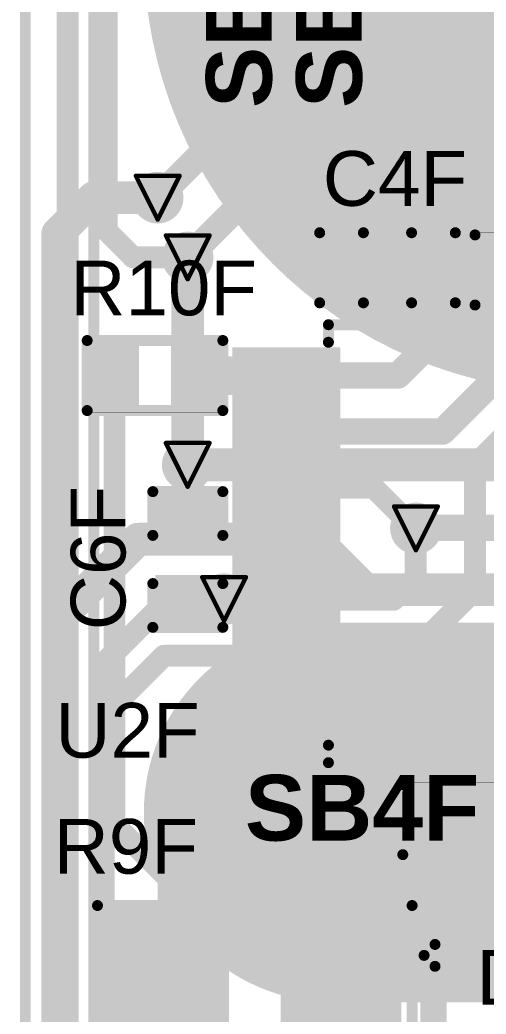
# Model space of a CAD drawing. Header units: inches. Extents: x -4.2 to 12.6, y -6.1 to 3.
# Drawn here: x 2.6662 to 2.8793, y -4.9446 to -4.4906 of the extents above; entities that cross this region are included whole.
import ezdxf

# ---------------------------------------------------------------- set-up
doc = ezdxf.new("R2010")
doc.units = ezdxf.units.IN
doc.header["$MEASUREMENT"] = 0
for name, color, linetype in [('Board Outline', 216, 'Continuous'), ('Bottom Layer', 5, 'Continuous'), ('Bottom Overlay', 54, 'Continuous'), ('Bottom Paste', 16, 'Continuous'), ('Drill Drawing', 1, 'Continuous'), ('Flex_Ribbon Bottom Coverlay', 6, 'Continuous'), ('Flex_Ribbon Top Overlay', 2, 'Continuous'), ('Top Layer', 1, 'Continuous'), ('Top Paste', 8, 'Continuous'), ('Top Solder', 216, 'Continuous'), ('Via Holes', 16, 'Continuous')]:
    doc.layers.add(name, color=color, linetype=linetype)
doc.styles.add('Arial', font='', dxfattribs={"height": 0.2})
doc.styles.add('Arial_Bold', font='', dxfattribs={"height": 0.2})
doc.styles.get('Arial').set_extended_font_data('Arial')
doc.styles.get('Arial_Bold').set_extended_font_data('Arial', bold=True)

# ---------------------------------------------------------------- blocks, each defined once
blk = doc.blocks.new('14_TSSOP_37')
at = {"layer": 'Top Layer'}
for points in [[(0.08858, 0.08563), (0.12992, 0.08563), (0.12992, 0.06791), (0.08858, 0.06791)], [(0.08858, 0.06004), (0.12992, 0.06004), (0.12992, 0.04232), (0.08858, 0.04232)], [(0.08858, 0.03445), (0.12992, 0.03445), (0.12992, 0.01673), (0.08858, 0.01673)], [(0.08858, 0.00886), (0.12992, 0.00886), (0.12992, -0.00886), (0.08858, -0.00886)], [(0.08858, -0.01673), (0.12992, -0.01673), (0.12992, -0.03445), (0.08858, -0.03445)], [(0.08858, -0.04232), (0.12992, -0.04232), (0.12992, -0.06004), (0.08858, -0.06004)], [(0.08858, -0.06791), (0.12992, -0.06791), (0.12992, -0.08563), (0.08858, -0.08563)]]:
    blk.add_hatch(color=1, dxfattribs=at).paths.add_polyline_path(points)
at = {"layer": 'Top Paste'}
for points in [[(0.08858, 0.08563), (0.12992, 0.08563), (0.12992, 0.06791), (0.08858, 0.06791)], [(0.08858, 0.06004), (0.12992, 0.06004), (0.12992, 0.04232), (0.08858, 0.04232)], [(0.08858, 0.03445), (0.12992, 0.03445), (0.12992, 0.01673), (0.08858, 0.01673)], [(0.08858, 0.00886), (0.12992, 0.00886), (0.12992, -0.00886), (0.08858, -0.00886)], [(0.08858, -0.01673), (0.12992, -0.01673), (0.12992, -0.03445), (0.08858, -0.03445)], [(0.08858, -0.04232), (0.12992, -0.04232), (0.12992, -0.06004), (0.08858, -0.06004)], [(0.08858, -0.06791), (0.12992, -0.06791), (0.12992, -0.08563), (0.08858, -0.08563)]]:
    blk.add_hatch(color=8, dxfattribs=at).paths.add_polyline_path(points)
at = {"layer": 'Top Solder'}
for points in [[(0.08458, 0.08963), (0.13392, 0.08963), (0.13392, 0.06391), (0.08458, 0.06391)], [(0.08458, 0.08963), (0.13392, 0.08963), (0.13392, 0.06391), (0.08458, 0.06391)], [(0.08458, 0.06404), (0.13392, 0.06404), (0.13392, 0.03832), (0.08458, 0.03832)], [(0.08458, 0.06404), (0.13392, 0.06404), (0.13392, 0.03832), (0.08458, 0.03832)], [(0.08458, 0.03845), (0.13392, 0.03845), (0.13392, 0.01273), (0.08458, 0.01273)], [(0.08458, 0.03845), (0.13392, 0.03845), (0.13392, 0.01273), (0.08458, 0.01273)], [(0.08458, 0.01286), (0.13392, 0.01286), (0.13392, -0.01286), (0.08458, -0.01286)], [(0.08458, 0.01286), (0.13392, 0.01286), (0.13392, -0.01286), (0.08458, -0.01286)], [(0.08458, -0.01273), (0.13392, -0.01273), (0.13392, -0.03845), (0.08458, -0.03845)], [(0.08458, -0.01273), (0.13392, -0.01273), (0.13392, -0.03845), (0.08458, -0.03845)], [(0.08458, -0.03832), (0.13392, -0.03832), (0.13392, -0.06404), (0.08458, -0.06404)], [(0.08458, -0.03832), (0.13392, -0.03832), (0.13392, -0.06404), (0.08458, -0.06404)], [(0.08458, -0.06391), (0.13392, -0.06391), (0.13392, -0.08963), (0.08458, -0.08963)], [(0.08458, -0.06391), (0.13392, -0.06391), (0.13392, -0.08963), (0.08458, -0.08963)]]:
    blk.add_hatch(color=216, dxfattribs=at).paths.add_polyline_path(points)
at = {"layer": 'Flex_Ribbon Top Overlay'}
for points in [[(0.09, 0.1, 0.005, 0.005, 0), (-0.09, 0.1, 0.005, 0.005, 0)], [(0.09, 0.1, 0.005, 0.005, 0), (0.09, 0.092, 0.005, 0.005, 0)], [(0.09, -0.092, 0.005, 0.005, 0), (0.09, -0.1, 0.005, 0.005, 0)], [(0.09, -0.1, 0.005, 0.005, 0), (-0.09, -0.1, 0.005, 0.005, 0)]]:
    blk.add_lwpolyline(points, format="xyseb", dxfattribs=at)
for points in [[(0.08875, 0.1, 0.0025, 0.0025, 1), (0.09125, 0.1, 0.0025, 0.0025, 1)], [(0.08875, 0.1, 0.0025, 0.0025, 1), (0.09125, 0.1, 0.0025, 0.0025, 1)], [(0.08875, 0.092, 0.0025, 0.0025, 1), (0.09125, 0.092, 0.0025, 0.0025, 1)], [(0.08875, -0.092, 0.0025, 0.0025, 1), (0.09125, -0.092, 0.0025, 0.0025, 1)], [(0.08875, -0.1, 0.0025, 0.0025, 1), (0.09125, -0.1, 0.0025, 0.0025, 1)], [(0.08875, -0.1, 0.0025, 0.0025, 1), (0.09125, -0.1, 0.0025, 0.0025, 1)]]:
    blk.add_lwpolyline(points, format="xyseb", close=True, dxfattribs=at)
blk = doc.blocks.new('S______B______0402_79')
at = {"layer": 'Top Layer'}
for points in [[(-0.0275, -0.0125), (-0.0275, 0.0125), (-0.0095, 0.0125), (-0.0095, -0.0125)], [(0.0095, -0.0125), (0.0095, 0.0125), (0.0275, 0.0125), (0.0275, -0.0125)]]:
    blk.add_hatch(color=1, dxfattribs=at).paths.add_polyline_path(points)
at = {"layer": 'Top Paste'}
for points in [[(-0.0275, -0.0125), (-0.0275, 0.0125), (-0.0095, 0.0125), (-0.0095, -0.0125)], [(0.0095, -0.0125), (0.0095, 0.0125), (0.0275, 0.0125), (0.0275, -0.0125)]]:
    blk.add_hatch(color=8, dxfattribs=at).paths.add_polyline_path(points)
at = {"layer": 'Top Solder'}
for points in [[(-0.02967, -0.01467), (-0.02967, 0.01467), (-0.00733, 0.01467), (-0.00733, -0.01467)], [(-0.02967, -0.01467), (-0.02967, 0.01467), (-0.00733, 0.01467), (-0.00733, -0.01467)], [(0.00733, -0.01467), (0.00733, 0.01467), (0.02967, 0.01467), (0.02967, -0.01467)], [(0.00733, -0.01467), (0.00733, 0.01467), (0.02967, 0.01467), (0.02967, -0.01467)]]:
    blk.add_hatch(color=216, dxfattribs=at).paths.add_polyline_path(points)
at = {"layer": 'Flex_Ribbon Top Overlay'}
for points in [[(-0.031, 0.016, 0.005, 0.005, 0), (-0.031, -0.016, 0.005, 0.005, 0)], [(0.031, 0.016, 0.005, 0.005, 0), (-0.031, 0.016, 0.005, 0.005, 0)], [(0.031, 0.016, 0.005, 0.005, 0), (0.031, -0.016, 0.005, 0.005, 0)], [(0.031, -0.016, 0.005, 0.005, 0), (-0.031, -0.016, 0.005, 0.005, 0)], [(0.032, -0.017, 0.000127, 0.000127, 0), (-0.032, -0.017, 0.000127, 0.000127, 0)]]:
    blk.add_lwpolyline(points, format="xyseb", dxfattribs=at)
for points in [[(-0.03225, 0.016, 0.0025, 0.0025, 1), (-0.02975, 0.016, 0.0025, 0.0025, 1)], [(-0.03225, 0.016, 0.0025, 0.0025, 1), (-0.02975, 0.016, 0.0025, 0.0025, 1)], [(0.02975, 0.016, 0.0025, 0.0025, 1), (0.03225, 0.016, 0.0025, 0.0025, 1)], [(0.02975, 0.016, 0.0025, 0.0025, 1), (0.03225, 0.016, 0.0025, 0.0025, 1)], [(-0.03225, -0.016, 0.0025, 0.0025, 1), (-0.02975, -0.016, 0.0025, 0.0025, 1)], [(-0.03225, -0.016, 0.0025, 0.0025, 1), (-0.02975, -0.016, 0.0025, 0.0025, 1)], [(0.02975, -0.016, 0.0025, 0.0025, 1), (0.03225, -0.016, 0.0025, 0.0025, 1)], [(0.02975, -0.016, 0.0025, 0.0025, 1), (0.03225, -0.016, 0.0025, 0.0025, 1)], [(-0.03203, -0.017, 0.0000635, 0.0000635, 1), (-0.03197, -0.017, 0.0000635, 0.0000635, 1)], [(0.03197, -0.017, 0.0000635, 0.0000635, 1), (0.03203, -0.017, 0.0000635, 0.0000635, 1)]]:
    blk.add_lwpolyline(points, format="xyseb", close=True, dxfattribs=at)
blk = doc.blocks.new('R___0402_114')
at = {"layer": 'Top Layer'}
for points in [[(-0.0275, -0.0125), (-0.0275, 0.0125), (-0.0095, 0.0125), (-0.0095, -0.0125)], [(0.0095, -0.0125), (0.0095, 0.0125), (0.0275, 0.0125), (0.0275, -0.0125)]]:
    blk.add_hatch(color=1, dxfattribs=at).paths.add_polyline_path(points)
at = {"layer": 'Top Paste'}
for points in [[(-0.0275, -0.0125), (-0.0275, 0.0125), (-0.0095, 0.0125), (-0.0095, -0.0125)], [(0.0095, -0.0125), (0.0095, 0.0125), (0.0275, 0.0125), (0.0275, -0.0125)]]:
    blk.add_hatch(color=8, dxfattribs=at).paths.add_polyline_path(points)
at = {"layer": 'Top Solder'}
for points in [[(-0.02967, -0.01467), (-0.02967, 0.01467), (-0.00733, 0.01467), (-0.00733, -0.01467)], [(-0.02967, -0.01467), (-0.02967, 0.01467), (-0.00733, 0.01467), (-0.00733, -0.01467)], [(0.00733, -0.01467), (0.00733, 0.01467), (0.02967, 0.01467), (0.02967, -0.01467)], [(0.00733, -0.01467), (0.00733, 0.01467), (0.02967, 0.01467), (0.02967, -0.01467)]]:
    blk.add_hatch(color=216, dxfattribs=at).paths.add_polyline_path(points)
at = {"layer": 'Flex_Ribbon Top Overlay'}
for points in [[(-0.031, -0.016, 0.005, 0.005, 0), (-0.031, 0.016, 0.005, 0.005, 0)], [(-0.031, 0.016, 0.005, 0.005, 0), (0.031, 0.016, 0.005, 0.005, 0)], [(0.031, -0.016, 0.005, 0.005, 0), (0.031, 0.016, 0.005, 0.005, 0)], [(-0.031, -0.016, 0.005, 0.005, 0), (0.031, -0.016, 0.005, 0.005, 0)], [(-0.032, -0.017, 0.000127, 0.000127, 0), (0.032, -0.017, 0.000127, 0.000127, 0)]]:
    blk.add_lwpolyline(points, format="xyseb", dxfattribs=at)
for points in [[(-0.03225, 0.016, 0.0025, 0.0025, 1), (-0.02975, 0.016, 0.0025, 0.0025, 1)], [(-0.03225, 0.016, 0.0025, 0.0025, 1), (-0.02975, 0.016, 0.0025, 0.0025, 1)], [(0.02975, 0.016, 0.0025, 0.0025, 1), (0.03225, 0.016, 0.0025, 0.0025, 1)], [(0.02975, 0.016, 0.0025, 0.0025, 1), (0.03225, 0.016, 0.0025, 0.0025, 1)], [(-0.03225, -0.016, 0.0025, 0.0025, 1), (-0.02975, -0.016, 0.0025, 0.0025, 1)], [(-0.03225, -0.016, 0.0025, 0.0025, 1), (-0.02975, -0.016, 0.0025, 0.0025, 1)], [(0.02975, -0.016, 0.0025, 0.0025, 1), (0.03225, -0.016, 0.0025, 0.0025, 1)], [(0.02975, -0.016, 0.0025, 0.0025, 1), (0.03225, -0.016, 0.0025, 0.0025, 1)], [(-0.03203, -0.017, 0.0000635, 0.0000635, 1), (-0.03197, -0.017, 0.0000635, 0.0000635, 1)], [(0.03197, -0.017, 0.0000635, 0.0000635, 1), (0.03203, -0.017, 0.0000635, 0.0000635, 1)]]:
    blk.add_lwpolyline(points, format="xyseb", close=True, dxfattribs=at)
blk = doc.blocks.new('TC33X_2_104E__121')
at = {"layer": 'Top Layer'}
for points in [[(0.00787, 0.12992), (0.07087, 0.12992), (0.07087, 0.07087), (0.00787, 0.07087)], [(-0.02362, 0.02362), (0.02362, 0.02362), (0.02362, -0.02362), (-0.02362, -0.02362)], [(0.05512, 0.02362), (0.10236, 0.02362), (0.10236, -0.02362), (0.05512, -0.02362)]]:
    blk.add_hatch(color=1, dxfattribs=at).paths.add_polyline_path(points)
at = {"layer": 'Top Paste'}
for points in [[(0.00787, 0.12992), (0.07087, 0.12992), (0.07087, 0.07087), (0.00787, 0.07087)], [(-0.02362, 0.02362), (0.02362, 0.02362), (0.02362, -0.02362), (-0.02362, -0.02362)], [(0.05512, 0.02362), (0.10236, 0.02362), (0.10236, -0.02362), (0.05512, -0.02362)]]:
    blk.add_hatch(color=8, dxfattribs=at).paths.add_polyline_path(points)
at = {"layer": 'Top Solder'}
for points in [[(0.00387, 0.13392), (0.07487, 0.13392), (0.07487, 0.06687), (0.00387, 0.06687)], [(0.00387, 0.13392), (0.07487, 0.13392), (0.07487, 0.06687), (0.00387, 0.06687)], [(-0.02762, 0.02762), (0.02762, 0.02762), (0.02762, -0.02762), (-0.02762, -0.02762)], [(-0.02762, 0.02762), (0.02762, 0.02762), (0.02762, -0.02762), (-0.02762, -0.02762)], [(0.05112, 0.02762), (0.10636, 0.02762), (0.10636, -0.02762), (0.05112, -0.02762)], [(0.05112, 0.02762), (0.10636, 0.02762), (0.10636, -0.02762), (0.05112, -0.02762)]]:
    blk.add_hatch(color=216, dxfattribs=at).paths.add_polyline_path(points)
at = {"layer": 'Flex_Ribbon Top Overlay'}
for points in [[(-0.02063, 0.1242, 0.005, 0.005, 0), (-0.03252, 0.11231, 0.005, 0.005, 0)], [(-0.00063, 0.1242, 0.005, 0.005, 0), (-0.02063, 0.1242, 0.005, 0.005, 0)], [(0.09937, 0.1242, 0.005, 0.005, 0), (0.07937, 0.1242, 0.005, 0.005, 0)], [(0.11126, 0.11231, 0.005, 0.005, 0), (0.09937, 0.1242, 0.005, 0.005, 0)], [(-0.03252, 0.11231, 0.005, 0.005, 0), (-0.03252, -0.02776, 0.005, 0.005, 0)], [(0.11126, 0.11231, 0.005, 0.005, 0), (0.11126, -0.02776, 0.005, 0.005, 0)], [(-0.038, -0.005, 0.005, 0.005, 0), (-0.043, 0, 0.005, 0.005, 0)], [(-0.043, 0, 0.005, 0.005, 0), (-0.043, -0.01, 0.005, 0.005, 0)], [(-0.038, -0.005, 0.005, 0.005, 0), (-0.043, -0.01, 0.005, 0.005, 0)], [(0.11126, -0.02776, 0.005, 0.005, 0), (-0.03252, -0.02776, 0.005, 0.005, 0)]]:
    blk.add_lwpolyline(points, format="xyseb", dxfattribs=at)
for points in [[(-0.02188, 0.1242, 0.0025, 0.0025, 1), (-0.01938, 0.1242, 0.0025, 0.0025, 1)], [(-0.02188, 0.1242, 0.0025, 0.0025, 1), (-0.01938, 0.1242, 0.0025, 0.0025, 1)], [(-0.00188, 0.1242, 0.0025, 0.0025, 1), (0.00062, 0.1242, 0.0025, 0.0025, 1)], [(0.07812, 0.1242, 0.0025, 0.0025, 1), (0.08062, 0.1242, 0.0025, 0.0025, 1)], [(0.09812, 0.1242, 0.0025, 0.0025, 1), (0.10062, 0.1242, 0.0025, 0.0025, 1)], [(0.09812, 0.1242, 0.0025, 0.0025, 1), (0.10062, 0.1242, 0.0025, 0.0025, 1)], [(-0.03377, 0.11231, 0.0025, 0.0025, 1), (-0.03127, 0.11231, 0.0025, 0.0025, 1)], [(-0.03377, 0.11231, 0.0025, 0.0025, 1), (-0.03127, 0.11231, 0.0025, 0.0025, 1)], [(0.11001, 0.11231, 0.0025, 0.0025, 1), (0.11251, 0.11231, 0.0025, 0.0025, 1)], [(0.11001, 0.11231, 0.0025, 0.0025, 1), (0.11251, 0.11231, 0.0025, 0.0025, 1)], [(-0.04425, 0, 0.0025, 0.0025, 1), (-0.04175, 0, 0.0025, 0.0025, 1)], [(-0.04425, 0, 0.0025, 0.0025, 1), (-0.04175, 0, 0.0025, 0.0025, 1)], [(-0.03925, -0.005, 0.0025, 0.0025, 1), (-0.03675, -0.005, 0.0025, 0.0025, 1)], [(-0.03925, -0.005, 0.0025, 0.0025, 1), (-0.03675, -0.005, 0.0025, 0.0025, 1)], [(-0.04425, -0.01, 0.0025, 0.0025, 1), (-0.04175, -0.01, 0.0025, 0.0025, 1)], [(-0.04425, -0.01, 0.0025, 0.0025, 1), (-0.04175, -0.01, 0.0025, 0.0025, 1)], [(-0.03377, -0.02776, 0.0025, 0.0025, 1), (-0.03127, -0.02776, 0.0025, 0.0025, 1)], [(-0.03377, -0.02776, 0.0025, 0.0025, 1), (-0.03127, -0.02776, 0.0025, 0.0025, 1)], [(0.11001, -0.02776, 0.0025, 0.0025, 1), (0.11251, -0.02776, 0.0025, 0.0025, 1)], [(0.11001, -0.02776, 0.0025, 0.0025, 1), (0.11251, -0.02776, 0.0025, 0.0025, 1)]]:
    blk.add_lwpolyline(points, format="xyseb", close=True, dxfattribs=at)
blk = doc.blocks.new('R__0402_135')
at = {"layer": 'Top Layer'}
for points in [[(-0.0275, -0.0125), (-0.0275, 0.0125), (-0.0095, 0.0125), (-0.0095, -0.0125)], [(0.0095, -0.0125), (0.0095, 0.0125), (0.0275, 0.0125), (0.0275, -0.0125)]]:
    blk.add_hatch(color=1, dxfattribs=at).paths.add_polyline_path(points)
at = {"layer": 'Top Paste'}
for points in [[(-0.0275, -0.0125), (-0.0275, 0.0125), (-0.0095, 0.0125), (-0.0095, -0.0125)], [(0.0095, -0.0125), (0.0095, 0.0125), (0.0275, 0.0125), (0.0275, -0.0125)]]:
    blk.add_hatch(color=8, dxfattribs=at).paths.add_polyline_path(points)
at = {"layer": 'Top Solder'}
for points in [[(-0.0315, -0.0165), (-0.0315, 0.0165), (-0.0055, 0.0165), (-0.0055, -0.0165)], [(-0.0315, -0.0165), (-0.0315, 0.0165), (-0.0055, 0.0165), (-0.0055, -0.0165)], [(0.0055, -0.0165), (0.0055, 0.0165), (0.0315, 0.0165), (0.0315, -0.0165)], [(0.0055, -0.0165), (0.0055, 0.0165), (0.0315, 0.0165), (0.0315, -0.0165)]]:
    blk.add_hatch(color=216, dxfattribs=at).paths.add_polyline_path(points)
at = {"layer": 'Flex_Ribbon Top Overlay'}
for points in [[(-0.031, 0.016, 0.005, 0.005, 0), (-0.031, -0.016, 0.005, 0.005, 0)], [(0.031, 0.016, 0.005, 0.005, 0), (-0.031, 0.016, 0.005, 0.005, 0)], [(0.031, 0.016, 0.005, 0.005, 0), (0.031, -0.016, 0.005, 0.005, 0)], [(0.031, -0.016, 0.005, 0.005, 0), (-0.031, -0.016, 0.005, 0.005, 0)], [(0.032, -0.017, 0.000127, 0.000127, 0), (-0.032, -0.017, 0.000127, 0.000127, 0)]]:
    blk.add_lwpolyline(points, format="xyseb", dxfattribs=at)
for points in [[(-0.03225, 0.016, 0.0025, 0.0025, 1), (-0.02975, 0.016, 0.0025, 0.0025, 1)], [(-0.03225, 0.016, 0.0025, 0.0025, 1), (-0.02975, 0.016, 0.0025, 0.0025, 1)], [(0.02975, 0.016, 0.0025, 0.0025, 1), (0.03225, 0.016, 0.0025, 0.0025, 1)], [(0.02975, 0.016, 0.0025, 0.0025, 1), (0.03225, 0.016, 0.0025, 0.0025, 1)], [(-0.03225, -0.016, 0.0025, 0.0025, 1), (-0.02975, -0.016, 0.0025, 0.0025, 1)], [(-0.03225, -0.016, 0.0025, 0.0025, 1), (-0.02975, -0.016, 0.0025, 0.0025, 1)], [(0.02975, -0.016, 0.0025, 0.0025, 1), (0.03225, -0.016, 0.0025, 0.0025, 1)], [(0.02975, -0.016, 0.0025, 0.0025, 1), (0.03225, -0.016, 0.0025, 0.0025, 1)], [(-0.03203, -0.017, 0.0000635, 0.0000635, 1), (-0.03197, -0.017, 0.0000635, 0.0000635, 1)], [(0.03197, -0.017, 0.0000635, 0.0000635, 1), (0.03203, -0.017, 0.0000635, 0.0000635, 1)]]:
    blk.add_lwpolyline(points, format="xyseb", close=True, dxfattribs=at)
blk = doc.blocks.new('_EMG________B_198')
at = {"layer": 'Bottom Layer'}
h = blk.add_hatch(color=5, dxfattribs=at)
edge = h.paths.add_edge_path()
edge.add_arc((0, 0.3932), 0.19685, 0, 360)
h = blk.add_hatch(color=5, dxfattribs=at)
edge = h.paths.add_edge_path()
edge.add_arc((-0.11417, 0.0005), 0.08268, 90, 270)
edge.add_line((-0.11417, -0.08217), (0.11417, -0.08217))
edge.add_arc((0.11417, 0.0005), 0.08268, 270, 450)
edge.add_line((0.11417, 0.08318), (-0.11417, 0.08318))
at = {"layer": 'Bottom Paste'}
h = blk.add_hatch(color=16, dxfattribs=at)
edge = h.paths.add_edge_path()
edge.add_arc((0, 0.3932), 0.19685, 0, 360)
h = blk.add_hatch(color=16, dxfattribs=at)
edge = h.paths.add_edge_path()
edge.add_arc((-0.11417, 0.0005), 0.08268, 90, 270)
edge.add_line((-0.11417, -0.08217), (0.11417, -0.08217))
edge.add_arc((0.11417, 0.0005), 0.08268, 270, 450)
edge.add_line((0.11417, 0.08318), (-0.11417, 0.08318))
at = {"layer": 'Flex_Ribbon Bottom Coverlay'}
h = blk.add_hatch(color=6, dxfattribs=at)
edge = h.paths.add_edge_path()
edge.add_arc((0, 0.3932), 0.20085, 0, 360)
h = blk.add_hatch(color=6, dxfattribs=at)
edge = h.paths.add_edge_path()
edge.add_arc((0, 0.3932), 0.20085, 0, 360)
h = blk.add_hatch(color=6, dxfattribs=at)
edge = h.paths.add_edge_path()
edge.add_arc((-0.11417, 0.0005), 0.08668, 90, 270)
edge.add_line((-0.11417, -0.08617), (0.11417, -0.08617))
edge.add_arc((0.11417, 0.0005), 0.08668, 270, 450)
edge.add_line((0.11417, 0.08718), (-0.11417, 0.08718))
h = blk.add_hatch(color=6, dxfattribs=at)
edge = h.paths.add_edge_path()
edge.add_arc((-0.11417, 0.0005), 0.08668, 90, 270)
edge.add_line((-0.11417, -0.08617), (0.11417, -0.08617))
edge.add_arc((0.11417, 0.0005), 0.08668, 270, 450)
edge.add_line((0.11417, 0.08718), (-0.11417, 0.08718))
at = {"layer": 'Bottom Overlay'}
blk.add_lwpolyline([(-0.22375, -0.43172, 0.005, 0.005, 0), (-0.22375, 0.43172, 0.005, 0.005, 0)], format="xyseb", dxfattribs=at)
blk = doc.blocks.new('C___0402_226')
at = {"layer": 'Top Layer'}
for points in [[(-0.0275, -0.0125), (-0.0275, 0.0125), (-0.0095, 0.0125), (-0.0095, -0.0125)], [(0.0095, -0.0125), (0.0095, 0.0125), (0.0275, 0.0125), (0.0275, -0.0125)]]:
    blk.add_hatch(color=1, dxfattribs=at).paths.add_polyline_path(points)
at = {"layer": 'Top Paste'}
for points in [[(-0.0275, -0.0125), (-0.0275, 0.0125), (-0.0095, 0.0125), (-0.0095, -0.0125)], [(0.0095, -0.0125), (0.0095, 0.0125), (0.0275, 0.0125), (0.0275, -0.0125)]]:
    blk.add_hatch(color=8, dxfattribs=at).paths.add_polyline_path(points)
at = {"layer": 'Top Solder'}
for points in [[(-0.02986, -0.01486), (-0.02986, 0.01486), (-0.00714, 0.01486), (-0.00714, -0.01486)], [(-0.02986, -0.01486), (-0.02986, 0.01486), (-0.00714, 0.01486), (-0.00714, -0.01486)], [(0.00714, -0.01486), (0.00714, 0.01486), (0.02986, 0.01486), (0.02986, -0.01486)], [(0.00714, -0.01486), (0.00714, 0.01486), (0.02986, 0.01486), (0.02986, -0.01486)]]:
    blk.add_hatch(color=216, dxfattribs=at).paths.add_polyline_path(points)
at = {"layer": 'Flex_Ribbon Top Overlay'}
for points in [[(-0.011, 0.016, 0.005, 0.005, 0), (-0.031, 0.016, 0.005, 0.005, 0)], [(-0.031, -0.016, 0.005, 0.005, 0), (-0.031, 0.016, 0.005, 0.005, 0)], [(0.031, 0.016, 0.005, 0.005, 0), (0.011, 0.016, 0.005, 0.005, 0)], [(0.031, -0.016, 0.005, 0.005, 0), (0.031, 0.016, 0.005, 0.005, 0)], [(-0.011, -0.016, 0.005, 0.005, 0), (-0.031, -0.016, 0.005, 0.005, 0)], [(0.031, -0.016, 0.005, 0.005, 0), (0.011, -0.016, 0.005, 0.005, 0)]]:
    blk.add_lwpolyline(points, format="xyseb", dxfattribs=at)
for points in [[(-0.03225, 0.016, 0.0025, 0.0025, 1), (-0.02975, 0.016, 0.0025, 0.0025, 1)], [(-0.03225, 0.016, 0.0025, 0.0025, 1), (-0.02975, 0.016, 0.0025, 0.0025, 1)], [(-0.01225, 0.016, 0.0025, 0.0025, 1), (-0.00975, 0.016, 0.0025, 0.0025, 1)], [(0.00975, 0.016, 0.0025, 0.0025, 1), (0.01225, 0.016, 0.0025, 0.0025, 1)], [(0.02975, 0.016, 0.0025, 0.0025, 1), (0.03225, 0.016, 0.0025, 0.0025, 1)], [(0.02975, 0.016, 0.0025, 0.0025, 1), (0.03225, 0.016, 0.0025, 0.0025, 1)], [(-0.03225, -0.016, 0.0025, 0.0025, 1), (-0.02975, -0.016, 0.0025, 0.0025, 1)], [(-0.03225, -0.016, 0.0025, 0.0025, 1), (-0.02975, -0.016, 0.0025, 0.0025, 1)], [(-0.01225, -0.016, 0.0025, 0.0025, 1), (-0.00975, -0.016, 0.0025, 0.0025, 1)], [(0.00975, -0.016, 0.0025, 0.0025, 1), (0.01225, -0.016, 0.0025, 0.0025, 1)], [(0.02975, -0.016, 0.0025, 0.0025, 1), (0.03225, -0.016, 0.0025, 0.0025, 1)], [(0.02975, -0.016, 0.0025, 0.0025, 1), (0.03225, -0.016, 0.0025, 0.0025, 1)]]:
    blk.add_lwpolyline(points, format="xyseb", close=True, dxfattribs=at)
blk = doc.blocks.new('C___0402_240')
at = {"layer": 'Top Layer'}
for points in [[(-0.0275, -0.0125), (-0.0275, 0.0125), (-0.0095, 0.0125), (-0.0095, -0.0125)], [(0.0095, -0.0125), (0.0095, 0.0125), (0.0275, 0.0125), (0.0275, -0.0125)]]:
    blk.add_hatch(color=1, dxfattribs=at).paths.add_polyline_path(points)
at = {"layer": 'Top Paste'}
for points in [[(-0.0275, -0.0125), (-0.0275, 0.0125), (-0.0095, 0.0125), (-0.0095, -0.0125)], [(0.0095, -0.0125), (0.0095, 0.0125), (0.0275, 0.0125), (0.0275, -0.0125)]]:
    blk.add_hatch(color=8, dxfattribs=at).paths.add_polyline_path(points)
at = {"layer": 'Top Solder'}
for points in [[(-0.02986, -0.01486), (-0.02986, 0.01486), (-0.00714, 0.01486), (-0.00714, -0.01486)], [(-0.02986, -0.01486), (-0.02986, 0.01486), (-0.00714, 0.01486), (-0.00714, -0.01486)], [(0.00714, -0.01486), (0.00714, 0.01486), (0.02986, 0.01486), (0.02986, -0.01486)], [(0.00714, -0.01486), (0.00714, 0.01486), (0.02986, 0.01486), (0.02986, -0.01486)]]:
    blk.add_hatch(color=216, dxfattribs=at).paths.add_polyline_path(points)
at = {"layer": 'Flex_Ribbon Top Overlay'}
for points in [[(-0.011, 0.016, 0.005, 0.005, 0), (-0.031, 0.016, 0.005, 0.005, 0)], [(-0.031, 0.016, 0.005, 0.005, 0), (-0.031, -0.016, 0.005, 0.005, 0)], [(0.031, 0.016, 0.005, 0.005, 0), (0.011, 0.016, 0.005, 0.005, 0)], [(0.031, 0.016, 0.005, 0.005, 0), (0.031, -0.016, 0.005, 0.005, 0)], [(-0.011, -0.016, 0.005, 0.005, 0), (-0.031, -0.016, 0.005, 0.005, 0)], [(0.031, -0.016, 0.005, 0.005, 0), (0.011, -0.016, 0.005, 0.005, 0)]]:
    blk.add_lwpolyline(points, format="xyseb", dxfattribs=at)
for points in [[(-0.03225, 0.016, 0.0025, 0.0025, 1), (-0.02975, 0.016, 0.0025, 0.0025, 1)], [(-0.03225, 0.016, 0.0025, 0.0025, 1), (-0.02975, 0.016, 0.0025, 0.0025, 1)], [(-0.01225, 0.016, 0.0025, 0.0025, 1), (-0.00975, 0.016, 0.0025, 0.0025, 1)], [(0.00975, 0.016, 0.0025, 0.0025, 1), (0.01225, 0.016, 0.0025, 0.0025, 1)], [(0.02975, 0.016, 0.0025, 0.0025, 1), (0.03225, 0.016, 0.0025, 0.0025, 1)], [(0.02975, 0.016, 0.0025, 0.0025, 1), (0.03225, 0.016, 0.0025, 0.0025, 1)], [(-0.03225, -0.016, 0.0025, 0.0025, 1), (-0.02975, -0.016, 0.0025, 0.0025, 1)], [(-0.03225, -0.016, 0.0025, 0.0025, 1), (-0.02975, -0.016, 0.0025, 0.0025, 1)], [(-0.01225, -0.016, 0.0025, 0.0025, 1), (-0.00975, -0.016, 0.0025, 0.0025, 1)], [(0.00975, -0.016, 0.0025, 0.0025, 1), (0.01225, -0.016, 0.0025, 0.0025, 1)], [(0.02975, -0.016, 0.0025, 0.0025, 1), (0.03225, -0.016, 0.0025, 0.0025, 1)], [(0.02975, -0.016, 0.0025, 0.0025, 1), (0.03225, -0.016, 0.0025, 0.0025, 1)]]:
    blk.add_lwpolyline(points, format="xyseb", close=True, dxfattribs=at)

msp = doc.modelspace()

# ---------------------------------------------------------------- hatches: boundary and pattern name
at = {"layer": 'Bottom Layer'}
h = msp.add_hatch(color=5, dxfattribs=at)
edge = h.paths.add_edge_path()
edge.add_arc((2.72923, -4.57179), 0.01181, 0, 360)
h = msp.add_hatch(color=5, dxfattribs=at)
edge = h.paths.add_edge_path()
edge.add_arc((2.74293, -4.59905), 0.01181, 0, 360)
h = msp.add_hatch(color=5, dxfattribs=at)
edge = h.paths.add_edge_path()
edge.add_arc((2.74293, -4.69379), 0.01181, 0, 360)
h = msp.add_hatch(color=5, dxfattribs=at)
edge = h.paths.add_edge_path()
edge.add_arc((2.84723, -4.72279), 0.01181, 0, 360)
h = msp.add_hatch(color=5, dxfattribs=at)
edge = h.paths.add_edge_path()
edge.add_arc((2.75957, -4.7551), 0.01181, 0, 360)
at = {"layer": 'Top Layer'}
h = msp.add_hatch(color=1, dxfattribs=at)
edge = h.paths.add_edge_path()
edge.add_arc((2.72923, -4.57179), 0.01181, 0, 360)
h = msp.add_hatch(color=1, dxfattribs=at)
edge = h.paths.add_edge_path()
edge.add_arc((2.74293, -4.59905), 0.01181, 0, 360)
for points in [[(2.84225, -4.61879), (2.89725, -4.61879), (2.89725, -4.59079), (2.84225, -4.59079)], [(2.73786, -4.66188), (2.80867, -4.66188), (2.80867, -4.64416), (2.73786, -4.64416)], [(2.7305, -4.73231), (2.80867, -4.73231), (2.80867, -4.72093), (2.7305, -4.72093)], [(2.75623, -4.85879), (2.82723, -4.85879), (2.82723, -4.79779), (2.75623, -4.79779)], [(2.78623, -5.05279), (2.84023, -5.05279), (2.84023, -4.89179), (2.78623, -4.89179)]]:
    msp.add_hatch(color=1, dxfattribs=at).paths.add_polyline_path(points)
h = msp.add_hatch(color=1, dxfattribs=at)
edge = h.paths.add_edge_path()
edge.add_arc((2.74293, -4.69379), 0.01181, 0, 360)
h = msp.add_hatch(color=1, dxfattribs=at)
edge = h.paths.add_edge_path()
edge.add_arc((2.84723, -4.72279), 0.01181, 0, 360)
h = msp.add_hatch(color=1, dxfattribs=at)
edge = h.paths.add_edge_path()
edge.add_arc((2.75957, -4.7551), 0.01181, 0, 360)
at = {"layer": 'Via Holes'}
h = msp.add_hatch(color=7, dxfattribs=at)
edge = h.paths.add_edge_path()
edge.add_arc((2.72923, -4.57179), 0.00591, 0, 360)
h = msp.add_hatch(color=7, dxfattribs=at)
edge = h.paths.add_edge_path()
edge.add_arc((2.74293, -4.59905), 0.00591, 0, 360)
h = msp.add_hatch(color=7, dxfattribs=at)
edge = h.paths.add_edge_path()
edge.add_arc((2.74293, -4.69379), 0.00591, 0, 360)
h = msp.add_hatch(color=7, dxfattribs=at)
edge = h.paths.add_edge_path()
edge.add_arc((2.84723, -4.72279), 0.00591, 0, 360)
h = msp.add_hatch(color=7, dxfattribs=at)
edge = h.paths.add_edge_path()
edge.add_arc((2.75957, -4.7551), 0.00591, 0, 360)

# ---------------------------------------------------------------- linework, layer by layer
at = {"layer": 'Board Outline'}
msp.add_lwpolyline([(2.66874, -5.28379, 0.005, 0.005, 0), (2.66875, -4.42333, 0.005, 0.005, 0)], format="xyseb", dxfattribs=at)
at = {"layer": 'Bottom Layer'}
for points in [[(2.68355, -4.58818, 0.015, 0.015, 0), (2.69994, -4.57179, 0.015, 0.015, 0)], [(2.69994, -4.57179, 0.015, 0.015, 0), (2.72923, -4.57179, 0.015, 0.015, 0)], [(2.68355, -4.76447, 0.015, 0.015, 0), (2.68355, -4.58818, 0.015, 0.015, 0)], [(2.74293, -4.69379, 0.015, 0.015, 0), (2.74293, -4.59905, 0.015, 0.015, 0)], [(2.74293, -4.69379, 0.015, 0.015, 0), (2.91025, -4.69379, 0.015, 0.015, 0)], [(2.84723, -4.72279, 0.012, 0.012, 0), (2.84742, -4.7226, 0.012, 0.012, 0)], [(2.84742, -4.7226, 0.012, 0.012, 0), (2.93142, -4.7226, 0.012, 0.012, 0)], [(2.68355, -4.76447, 0.015, 0.015, 0), (2.72026, -4.72776, 0.015, 0.015, 0)], [(2.72026, -4.72776, 0.015, 0.015, 0), (2.80103, -4.72776, 0.015, 0.015, 0)], [(2.80103, -4.72776, 0.015, 0.015, 0), (2.82406, -4.75079, 0.015, 0.015, 0)], [(2.82406, -4.75079, 0.015, 0.015, 0), (2.95125, -4.75079, 0.015, 0.015, 0)], [(2.70455, -4.78438, 0.01, 0.01, 0), (2.73383, -4.7551, 0.01, 0.01, 0)], [(2.73383, -4.7551, 0.01, 0.01, 0), (2.75957, -4.7551, 0.01, 0.01, 0)], [(2.68355, -5.22328, 0.015, 0.015, 0), (2.68355, -4.76447, 0.015, 0.015, 0)], [(2.70455, -5.12511, 0.01, 0.01, 0), (2.70455, -4.78438, 0.01, 0.01, 0)]]:
    msp.add_lwpolyline(points, format="xyseb", dxfattribs=at)
for points in [[(2.69619, -4.57179, 0.0075, 0.0075, 1), (2.70369, -4.57179, 0.0075, 0.0075, 1)], [(2.69619, -4.57179, 0.0075, 0.0075, 1), (2.70369, -4.57179, 0.0075, 0.0075, 1)], [(2.72548, -4.57179, 0.0075, 0.0075, 1), (2.73298, -4.57179, 0.0075, 0.0075, 1)], [(2.6798, -4.58818, 0.0075, 0.0075, 1), (2.6873, -4.58818, 0.0075, 0.0075, 1)], [(2.6798, -4.58818, 0.0075, 0.0075, 1), (2.6873, -4.58818, 0.0075, 0.0075, 1)], [(2.73918, -4.59905, 0.0075, 0.0075, 1), (2.74668, -4.59905, 0.0075, 0.0075, 1)], [(2.73918, -4.69379, 0.0075, 0.0075, 1), (2.74668, -4.69379, 0.0075, 0.0075, 1)], [(2.73918, -4.69379, 0.0075, 0.0075, 1), (2.74668, -4.69379, 0.0075, 0.0075, 1)], [(2.84423, -4.72279, 0.006, 0.006, 1), (2.85023, -4.72279, 0.006, 0.006, 1)], [(2.84442, -4.7226, 0.006, 0.006, 1), (2.85042, -4.7226, 0.006, 0.006, 1)], [(2.84442, -4.7226, 0.006, 0.006, 1), (2.85042, -4.7226, 0.006, 0.006, 1)], [(2.71651, -4.72776, 0.0075, 0.0075, 1), (2.72401, -4.72776, 0.0075, 0.0075, 1)], [(2.71651, -4.72776, 0.0075, 0.0075, 1), (2.72401, -4.72776, 0.0075, 0.0075, 1)], [(2.79728, -4.72776, 0.0075, 0.0075, 1), (2.80478, -4.72776, 0.0075, 0.0075, 1)], [(2.79728, -4.72776, 0.0075, 0.0075, 1), (2.80478, -4.72776, 0.0075, 0.0075, 1)], [(2.82031, -4.75079, 0.0075, 0.0075, 1), (2.82781, -4.75079, 0.0075, 0.0075, 1)], [(2.82031, -4.75079, 0.0075, 0.0075, 1), (2.82781, -4.75079, 0.0075, 0.0075, 1)], [(2.73133, -4.7551, 0.005, 0.005, 1), (2.73633, -4.7551, 0.005, 0.005, 1)], [(2.73133, -4.7551, 0.005, 0.005, 1), (2.73633, -4.7551, 0.005, 0.005, 1)], [(2.75707, -4.7551, 0.005, 0.005, 1), (2.76207, -4.7551, 0.005, 0.005, 1)], [(2.6798, -4.76447, 0.0075, 0.0075, 1), (2.6873, -4.76447, 0.0075, 0.0075, 1)], [(2.6798, -4.76447, 0.0075, 0.0075, 1), (2.6873, -4.76447, 0.0075, 0.0075, 1)], [(2.6798, -4.76447, 0.0075, 0.0075, 1), (2.6873, -4.76447, 0.0075, 0.0075, 1)], [(2.70205, -4.78438, 0.005, 0.005, 1), (2.70705, -4.78438, 0.005, 0.005, 1)], [(2.70205, -4.78438, 0.005, 0.005, 1), (2.70705, -4.78438, 0.005, 0.005, 1)]]:
    msp.add_lwpolyline(points, format="xyseb", close=True, dxfattribs=at)
at = {"layer": 'Drill Drawing'}
for points in [[(2.71923, -4.56179, 0.002, 0.002, 0), (2.73923, -4.56179, 0.002, 0.002, 0)], [(2.71923, -4.56179, 0.002, 0.002, 0), (2.72923, -4.58179, 0.002, 0.002, 0)], [(2.72923, -4.58179, 0.002, 0.002, 0), (2.73923, -4.56179, 0.002, 0.002, 0)], [(2.73293, -4.58905, 0.002, 0.002, 0), (2.75293, -4.58905, 0.002, 0.002, 0)], [(2.73293, -4.58905, 0.002, 0.002, 0), (2.74293, -4.60905, 0.002, 0.002, 0)], [(2.74293, -4.60905, 0.002, 0.002, 0), (2.75293, -4.58905, 0.002, 0.002, 0)], [(2.73293, -4.68379, 0.002, 0.002, 0), (2.75293, -4.68379, 0.002, 0.002, 0)], [(2.73293, -4.68379, 0.002, 0.002, 0), (2.74293, -4.70379, 0.002, 0.002, 0)], [(2.74293, -4.70379, 0.002, 0.002, 0), (2.75293, -4.68379, 0.002, 0.002, 0)], [(2.83723, -4.71279, 0.002, 0.002, 0), (2.85723, -4.71279, 0.002, 0.002, 0)], [(2.83723, -4.71279, 0.002, 0.002, 0), (2.84723, -4.73279, 0.002, 0.002, 0)], [(2.84723, -4.73279, 0.002, 0.002, 0), (2.85723, -4.71279, 0.002, 0.002, 0)], [(2.74957, -4.7451, 0.002, 0.002, 0), (2.76957, -4.7451, 0.002, 0.002, 0)], [(2.74957, -4.7451, 0.002, 0.002, 0), (2.75957, -4.7651, 0.002, 0.002, 0)], [(2.75957, -4.7651, 0.002, 0.002, 0), (2.76957, -4.7451, 0.002, 0.002, 0)]]:
    msp.add_lwpolyline(points, format="xyseb", dxfattribs=at)
for points in [[(2.71873, -4.56179, 0.001, 0.001, 1), (2.71973, -4.56179, 0.001, 0.001, 1)], [(2.71873, -4.56179, 0.001, 0.001, 1), (2.71973, -4.56179, 0.001, 0.001, 1)], [(2.73873, -4.56179, 0.001, 0.001, 1), (2.73973, -4.56179, 0.001, 0.001, 1)], [(2.73873, -4.56179, 0.001, 0.001, 1), (2.73973, -4.56179, 0.001, 0.001, 1)], [(2.72873, -4.58179, 0.001, 0.001, 1), (2.72973, -4.58179, 0.001, 0.001, 1)], [(2.72873, -4.58179, 0.001, 0.001, 1), (2.72973, -4.58179, 0.001, 0.001, 1)], [(2.73243, -4.58905, 0.001, 0.001, 1), (2.73343, -4.58905, 0.001, 0.001, 1)], [(2.73243, -4.58905, 0.001, 0.001, 1), (2.73343, -4.58905, 0.001, 0.001, 1)], [(2.75243, -4.58905, 0.001, 0.001, 1), (2.75343, -4.58905, 0.001, 0.001, 1)], [(2.75243, -4.58905, 0.001, 0.001, 1), (2.75343, -4.58905, 0.001, 0.001, 1)], [(2.74243, -4.60905, 0.001, 0.001, 1), (2.74343, -4.60905, 0.001, 0.001, 1)], [(2.74243, -4.60905, 0.001, 0.001, 1), (2.74343, -4.60905, 0.001, 0.001, 1)], [(2.73243, -4.68379, 0.001, 0.001, 1), (2.73343, -4.68379, 0.001, 0.001, 1)], [(2.73243, -4.68379, 0.001, 0.001, 1), (2.73343, -4.68379, 0.001, 0.001, 1)], [(2.75243, -4.68379, 0.001, 0.001, 1), (2.75343, -4.68379, 0.001, 0.001, 1)], [(2.75243, -4.68379, 0.001, 0.001, 1), (2.75343, -4.68379, 0.001, 0.001, 1)], [(2.74243, -4.70379, 0.001, 0.001, 1), (2.74343, -4.70379, 0.001, 0.001, 1)], [(2.74243, -4.70379, 0.001, 0.001, 1), (2.74343, -4.70379, 0.001, 0.001, 1)], [(2.83673, -4.71279, 0.001, 0.001, 1), (2.83773, -4.71279, 0.001, 0.001, 1)], [(2.83673, -4.71279, 0.001, 0.001, 1), (2.83773, -4.71279, 0.001, 0.001, 1)], [(2.85673, -4.71279, 0.001, 0.001, 1), (2.85773, -4.71279, 0.001, 0.001, 1)], [(2.85673, -4.71279, 0.001, 0.001, 1), (2.85773, -4.71279, 0.001, 0.001, 1)], [(2.84673, -4.73279, 0.001, 0.001, 1), (2.84773, -4.73279, 0.001, 0.001, 1)], [(2.84673, -4.73279, 0.001, 0.001, 1), (2.84773, -4.73279, 0.001, 0.001, 1)], [(2.74907, -4.7451, 0.001, 0.001, 1), (2.75007, -4.7451, 0.001, 0.001, 1)], [(2.74907, -4.7451, 0.001, 0.001, 1), (2.75007, -4.7451, 0.001, 0.001, 1)], [(2.76907, -4.7451, 0.001, 0.001, 1), (2.77007, -4.7451, 0.001, 0.001, 1)], [(2.76907, -4.7451, 0.001, 0.001, 1), (2.77007, -4.7451, 0.001, 0.001, 1)], [(2.75907, -4.7651, 0.001, 0.001, 1), (2.76007, -4.7651, 0.001, 0.001, 1)], [(2.75907, -4.7651, 0.001, 0.001, 1), (2.76007, -4.7651, 0.001, 0.001, 1)]]:
    msp.add_lwpolyline(points, format="xyseb", close=True, dxfattribs=at)
at = {"layer": 'Top Layer'}
for points in [[(2.68812, -4.95798, 0.01, 0.01, 0), (2.68812, -4.4084, 0.01, 0.01, 0)], [(2.70592, -4.58693, 0.01, 0.01, 0), (2.70592, -4.45653, 0.01, 0.01, 0)], [(2.75881, -4.54221, 0.012, 0.012, -0.198985), (2.84179, -4.50782, 0.012, 0.012, 0)], [(2.84179, -4.50782, 0.012, 0.012, 0), (2.84184, -4.50782, 0.012, 0.012, 0)], [(2.84184, -4.50782, 0.012, 0.012, 0), (2.89076, -4.50782, 0.012, 0.012, 0)], [(2.788, -4.55399, 0.012, 0.012, -0.198912), (2.84107, -4.53201, 0.012, 0.012, 0)], [(2.84107, -4.53201, 0.012, 0.012, 0), (2.89774, -4.53201, 0.012, 0.012, 0)], [(2.72923, -4.57179, 0.012, 0.012, 0), (2.75881, -4.54221, 0.012, 0.012, 0)], [(2.74293, -4.59905, 0.012, 0.012, 0), (2.788, -4.55399, 0.012, 0.012, 0)], [(2.81575, -4.58265, 0.01, 0.01, 0), (2.82161, -4.57679, 0.01, 0.01, 0)], [(2.82161, -4.57679, 0.01, 0.01, 0), (2.93025, -4.57679, 0.01, 0.01, 0)], [(2.81575, -4.60379, 0.01, 0.01, 0), (2.81575, -4.58265, 0.01, 0.01, 0)], [(2.70592, -4.58693, 0.01, 0.01, 0), (2.71804, -4.59905, 0.01, 0.01, 0)], [(2.71804, -4.59905, 0.01, 0.01, 0), (2.74293, -4.59905, 0.01, 0.01, 0)], [(2.81575, -4.60379, 0.01, 0.01, 0), (2.81975, -4.59979, 0.01, 0.01, 0)], [(2.85941, -4.67861, 0.012, 0.012, 0), (2.92375, -4.61427, 0.012, 0.012, 0)], [(2.86102, -4.631, 0.012, 0.012, 0), (2.86102, -4.61179, 0.012, 0.012, 0)], [(2.839, -4.65302, 0.012, 0.012, 0), (2.86102, -4.631, 0.012, 0.012, 0)], [(2.78423, -4.65023, 0.012, 0.012, 0), (2.7869, -4.6529, 0.012, 0.012, 0)], [(2.70949, -4.8035, 0.01, 0.01, 0), (2.70949, -4.65301, 0.01, 0.01, 0)], [(2.78701, -4.65302, 0.012, 0.012, 0), (2.788, -4.65302, 0.012, 0.012, 0)], [(2.7869, -4.6529, 0.01, 0.01, 0), (2.78701, -4.65302, 0.01, 0.01, 0)], [(2.788, -4.65302, 0.012, 0.012, 0), (2.839, -4.65302, 0.012, 0.012, 0)], [(2.87423, -4.69386, 0.01, 0.01, 0), (2.9093, -4.65879, 0.01, 0.01, 0)], [(2.78701, -4.67861, 0.012, 0.012, 0), (2.85941, -4.67861, 0.012, 0.012, 0)], [(2.74308, -4.71814, 0.015, 0.015, 0), (2.74308, -4.69394, 0.015, 0.015, 0)], [(2.74293, -4.69379, 0.01, 0.01, 0), (2.74308, -4.69394, 0.01, 0.01, 0)], [(2.87423, -4.75079, 0.01, 0.01, 0), (2.87423, -4.69386, 0.01, 0.01, 0)], [(2.788, -4.7042, 0.01, 0.01, 0), (2.8279, -4.7042, 0.01, 0.01, 0)], [(2.8279, -4.7042, 0.01, 0.01, 0), (2.84649, -4.72279, 0.01, 0.01, 0)], [(2.74293, -4.72199, 0.01, 0.01, 0), (2.74323, -4.72229, 0.01, 0.01, 0)], [(2.74308, -4.71814, 0.01, 0.01, 0), (2.74323, -4.71829, 0.01, 0.01, 0)], [(2.84649, -4.72279, 0.01, 0.01, 0), (2.84723, -4.72279, 0.01, 0.01, 0)], [(2.8471, -4.72292, 0.01, 0.01, 0), (2.84723, -4.72279, 0.01, 0.01, 0)], [(2.8471, -4.74533, 0.01, 0.01, 0), (2.8471, -4.72292, 0.01, 0.01, 0)], [(2.78675, -4.72854, 0.012, 0.012, 0), (2.788, -4.72979, 0.012, 0.012, 0)], [(2.83705, -4.75538, 0.01, 0.01, 0), (2.8471, -4.74533, 0.01, 0.01, 0)], [(2.85373, -4.80745, 0.015, 0.015, 0), (2.91025, -4.75093, 0.015, 0.015, 0)], [(2.82123, -4.80379, 0.01, 0.01, 0), (2.87423, -4.75079, 0.01, 0.01, 0)], [(2.788, -4.75538, 0.01, 0.01, 0), (2.83705, -4.75538, 0.01, 0.01, 0)], [(2.70949, -4.8035, 0.01, 0.01, 0), (2.73202, -4.78097, 0.01, 0.01, 0)], [(2.73202, -4.78097, 0.01, 0.01, 0), (2.78701, -4.78097, 0.01, 0.01, 0)], [(2.70949, -4.85803, 0.01, 0.01, 0), (2.70949, -4.8035, 0.01, 0.01, 0)], [(2.85373, -4.85579, 0.015, 0.015, 0), (2.85373, -4.80745, 0.015, 0.015, 0)], [(2.79025, -4.82829, 0.01, 0.01, 0), (2.81297, -4.85101, 0.01, 0.01, 0)], [(2.81297, -4.92279, 0.022, 0.022, 0), (2.81297, -4.85101, 0.022, 0.022, 0)], [(2.70949, -4.85803, 0.01, 0.01, 0), (2.73423, -4.88277, 0.01, 0.01, 0)], [(2.85525, -5.08679, 0.012, 0.012, 0), (2.85525, -4.86079, 0.012, 0.012, 0)], [(2.73423, -4.92279, 0.01, 0.01, 0), (2.73423, -4.88277, 0.01, 0.01, 0)], [(2.79625, -4.93951, 0.01, 0.01, 0), (2.81297, -4.92279, 0.01, 0.01, 0)], [(2.79625, -4.97279, 0.01, 0.01, 0), (2.79625, -4.93951, 0.01, 0.01, 0)]]:
    msp.add_lwpolyline(points, format="xyseb", dxfattribs=at)
for points in [[(2.83879, -4.50782, 0.006, 0.006, 1), (2.84479, -4.50782, 0.006, 0.006, 1)], [(2.83879, -4.50782, 0.006, 0.006, 1), (2.84479, -4.50782, 0.006, 0.006, 1)], [(2.83884, -4.50782, 0.006, 0.006, 1), (2.84484, -4.50782, 0.006, 0.006, 1)], [(2.83884, -4.50782, 0.006, 0.006, 1), (2.84484, -4.50782, 0.006, 0.006, 1)], [(2.83807, -4.53201, 0.006, 0.006, 1), (2.84407, -4.53201, 0.006, 0.006, 1)], [(2.83807, -4.53201, 0.006, 0.006, 1), (2.84407, -4.53201, 0.006, 0.006, 1)], [(2.75581, -4.54221, 0.006, 0.006, 1), (2.76181, -4.54221, 0.006, 0.006, 1)], [(2.75581, -4.54221, 0.006, 0.006, 1), (2.76181, -4.54221, 0.006, 0.006, 1)], [(2.785, -4.55399, 0.006, 0.006, 1), (2.791, -4.55399, 0.006, 0.006, 1)], [(2.785, -4.55399, 0.006, 0.006, 1), (2.791, -4.55399, 0.006, 0.006, 1)], [(2.72623, -4.57179, 0.006, 0.006, 1), (2.73223, -4.57179, 0.006, 0.006, 1)], [(2.81911, -4.57679, 0.005, 0.005, 1), (2.82411, -4.57679, 0.005, 0.005, 1)], [(2.81911, -4.57679, 0.005, 0.005, 1), (2.82411, -4.57679, 0.005, 0.005, 1)], [(2.81325, -4.58265, 0.005, 0.005, 1), (2.81825, -4.58265, 0.005, 0.005, 1)], [(2.81325, -4.58265, 0.005, 0.005, 1), (2.81825, -4.58265, 0.005, 0.005, 1)], [(2.70342, -4.58693, 0.005, 0.005, 1), (2.70842, -4.58693, 0.005, 0.005, 1)], [(2.70342, -4.58693, 0.005, 0.005, 1), (2.70842, -4.58693, 0.005, 0.005, 1)], [(2.71554, -4.59905, 0.005, 0.005, 1), (2.72054, -4.59905, 0.005, 0.005, 1)], [(2.71554, -4.59905, 0.005, 0.005, 1), (2.72054, -4.59905, 0.005, 0.005, 1)], [(2.73993, -4.59905, 0.006, 0.006, 1), (2.74593, -4.59905, 0.006, 0.006, 1)], [(2.74043, -4.59905, 0.005, 0.005, 1), (2.74543, -4.59905, 0.005, 0.005, 1)], [(2.81325, -4.60379, 0.005, 0.005, 1), (2.81825, -4.60379, 0.005, 0.005, 1)], [(2.81325, -4.60379, 0.005, 0.005, 1), (2.81825, -4.60379, 0.005, 0.005, 1)], [(2.81725, -4.59979, 0.005, 0.005, 1), (2.82225, -4.59979, 0.005, 0.005, 1)], [(2.85802, -4.61179, 0.006, 0.006, 1), (2.86402, -4.61179, 0.006, 0.006, 1)], [(2.85802, -4.631, 0.006, 0.006, 1), (2.86402, -4.631, 0.006, 0.006, 1)], [(2.85802, -4.631, 0.006, 0.006, 1), (2.86402, -4.631, 0.006, 0.006, 1)], [(2.78123, -4.65023, 0.006, 0.006, 1), (2.78723, -4.65023, 0.006, 0.006, 1)], [(2.70699, -4.65301, 0.005, 0.005, 1), (2.71199, -4.65301, 0.005, 0.005, 1)], [(2.7839, -4.6529, 0.006, 0.006, 1), (2.7899, -4.6529, 0.006, 0.006, 1)], [(2.78401, -4.65302, 0.006, 0.006, 1), (2.79001, -4.65302, 0.006, 0.006, 1)], [(2.7844, -4.6529, 0.005, 0.005, 1), (2.7894, -4.6529, 0.005, 0.005, 1)], [(2.785, -4.65302, 0.006, 0.006, 1), (2.791, -4.65302, 0.006, 0.006, 1)], [(2.785, -4.65302, 0.006, 0.006, 1), (2.791, -4.65302, 0.006, 0.006, 1)], [(2.78451, -4.65302, 0.005, 0.005, 1), (2.78951, -4.65302, 0.005, 0.005, 1)], [(2.836, -4.65302, 0.006, 0.006, 1), (2.842, -4.65302, 0.006, 0.006, 1)], [(2.836, -4.65302, 0.006, 0.006, 1), (2.842, -4.65302, 0.006, 0.006, 1)], [(2.78401, -4.67861, 0.006, 0.006, 1), (2.79001, -4.67861, 0.006, 0.006, 1)], [(2.85641, -4.67861, 0.006, 0.006, 1), (2.86241, -4.67861, 0.006, 0.006, 1)], [(2.85641, -4.67861, 0.006, 0.006, 1), (2.86241, -4.67861, 0.006, 0.006, 1)], [(2.73933, -4.69394, 0.0075, 0.0075, 1), (2.74683, -4.69394, 0.0075, 0.0075, 1)], [(2.74043, -4.69379, 0.005, 0.005, 1), (2.74543, -4.69379, 0.005, 0.005, 1)], [(2.74058, -4.69394, 0.005, 0.005, 1), (2.74558, -4.69394, 0.005, 0.005, 1)], [(2.87173, -4.69386, 0.005, 0.005, 1), (2.87673, -4.69386, 0.005, 0.005, 1)], [(2.87173, -4.69386, 0.005, 0.005, 1), (2.87673, -4.69386, 0.005, 0.005, 1)], [(2.7855, -4.7042, 0.005, 0.005, 1), (2.7905, -4.7042, 0.005, 0.005, 1)], [(2.8254, -4.7042, 0.005, 0.005, 1), (2.8304, -4.7042, 0.005, 0.005, 1)], [(2.8254, -4.7042, 0.005, 0.005, 1), (2.8304, -4.7042, 0.005, 0.005, 1)], [(2.73933, -4.71814, 0.0075, 0.0075, 1), (2.74683, -4.71814, 0.0075, 0.0075, 1)], [(2.74043, -4.72199, 0.005, 0.005, 1), (2.74543, -4.72199, 0.005, 0.005, 1)], [(2.74058, -4.71814, 0.005, 0.005, 1), (2.74558, -4.71814, 0.005, 0.005, 1)], [(2.74073, -4.71829, 0.005, 0.005, 1), (2.74573, -4.71829, 0.005, 0.005, 1)], [(2.74073, -4.72229, 0.005, 0.005, 1), (2.74573, -4.72229, 0.005, 0.005, 1)], [(2.84399, -4.72279, 0.005, 0.005, 1), (2.84899, -4.72279, 0.005, 0.005, 1)], [(2.84399, -4.72279, 0.005, 0.005, 1), (2.84899, -4.72279, 0.005, 0.005, 1)], [(2.8446, -4.72292, 0.005, 0.005, 1), (2.8496, -4.72292, 0.005, 0.005, 1)], [(2.8446, -4.72292, 0.005, 0.005, 1), (2.8496, -4.72292, 0.005, 0.005, 1)], [(2.84473, -4.72279, 0.005, 0.005, 1), (2.84973, -4.72279, 0.005, 0.005, 1)], [(2.84473, -4.72279, 0.005, 0.005, 1), (2.84973, -4.72279, 0.005, 0.005, 1)], [(2.78375, -4.72854, 0.006, 0.006, 1), (2.78975, -4.72854, 0.006, 0.006, 1)], [(2.785, -4.72979, 0.006, 0.006, 1), (2.791, -4.72979, 0.006, 0.006, 1)], [(2.8446, -4.74533, 0.005, 0.005, 1), (2.8496, -4.74533, 0.005, 0.005, 1)], [(2.8446, -4.74533, 0.005, 0.005, 1), (2.8496, -4.74533, 0.005, 0.005, 1)], [(2.87173, -4.75079, 0.005, 0.005, 1), (2.87673, -4.75079, 0.005, 0.005, 1)], [(2.87173, -4.75079, 0.005, 0.005, 1), (2.87673, -4.75079, 0.005, 0.005, 1)], [(2.7855, -4.75538, 0.005, 0.005, 1), (2.7905, -4.75538, 0.005, 0.005, 1)], [(2.83455, -4.75538, 0.005, 0.005, 1), (2.83955, -4.75538, 0.005, 0.005, 1)], [(2.83455, -4.75538, 0.005, 0.005, 1), (2.83955, -4.75538, 0.005, 0.005, 1)], [(2.72952, -4.78097, 0.005, 0.005, 1), (2.73452, -4.78097, 0.005, 0.005, 1)], [(2.72952, -4.78097, 0.005, 0.005, 1), (2.73452, -4.78097, 0.005, 0.005, 1)], [(2.78451, -4.78097, 0.005, 0.005, 1), (2.78951, -4.78097, 0.005, 0.005, 1)], [(2.70699, -4.8035, 0.005, 0.005, 1), (2.71199, -4.8035, 0.005, 0.005, 1)], [(2.70699, -4.8035, 0.005, 0.005, 1), (2.71199, -4.8035, 0.005, 0.005, 1)], [(2.70699, -4.8035, 0.005, 0.005, 1), (2.71199, -4.8035, 0.005, 0.005, 1)], [(2.81873, -4.80379, 0.005, 0.005, 1), (2.82373, -4.80379, 0.005, 0.005, 1)], [(2.84998, -4.80745, 0.0075, 0.0075, 1), (2.85748, -4.80745, 0.0075, 0.0075, 1)], [(2.84998, -4.80745, 0.0075, 0.0075, 1), (2.85748, -4.80745, 0.0075, 0.0075, 1)], [(2.78775, -4.82829, 0.005, 0.005, 1), (2.79275, -4.82829, 0.005, 0.005, 1)], [(2.80747, -4.85101, 0.011, 0.011, 1), (2.81847, -4.85101, 0.011, 0.011, 1)], [(2.81047, -4.85101, 0.005, 0.005, 1), (2.81547, -4.85101, 0.005, 0.005, 1)], [(2.84998, -4.85579, 0.0075, 0.0075, 1), (2.85748, -4.85579, 0.0075, 0.0075, 1)], [(2.70699, -4.85803, 0.005, 0.005, 1), (2.71199, -4.85803, 0.005, 0.005, 1)], [(2.70699, -4.85803, 0.005, 0.005, 1), (2.71199, -4.85803, 0.005, 0.005, 1)], [(2.85225, -4.86079, 0.006, 0.006, 1), (2.85825, -4.86079, 0.006, 0.006, 1)], [(2.73173, -4.88277, 0.005, 0.005, 1), (2.73673, -4.88277, 0.005, 0.005, 1)], [(2.73173, -4.88277, 0.005, 0.005, 1), (2.73673, -4.88277, 0.005, 0.005, 1)], [(2.80747, -4.92279, 0.011, 0.011, 1), (2.81847, -4.92279, 0.011, 0.011, 1)], [(2.73173, -4.92279, 0.005, 0.005, 1), (2.73673, -4.92279, 0.005, 0.005, 1)], [(2.81047, -4.92279, 0.005, 0.005, 1), (2.81547, -4.92279, 0.005, 0.005, 1)], [(2.79375, -4.93951, 0.005, 0.005, 1), (2.79875, -4.93951, 0.005, 0.005, 1)], [(2.79375, -4.93951, 0.005, 0.005, 1), (2.79875, -4.93951, 0.005, 0.005, 1)]]:
    msp.add_lwpolyline(points, format="xyseb", close=True, dxfattribs=at)

# ---------------------------------------------------------------- block references
for name, p in [('_EMG________B_198', (2.92374, -4.85306)), ('R___0402_114', (2.728, -4.653))]:
    msp.add_blockref(name, p)
for name, p, rotation in [('C___0402_240', (2.83425, -4.60379), 180), ('R__0402_135', (2.90525, -4.60479), 180), ('14_TSSOP_37', (2.89725, -4.72979), 180), ('C___0402_226', (2.743, -4.737), 270), ('S______B______0402_79', (2.87223, -4.85579), 180), ('TC33X_2_104E__121', (2.81297, -4.92279), 180)]:
    msp.add_blockref(name, p, dxfattribs=dict(rotation=rotation))

# ---------------------------------------------------------------- texts
at = {"layer": 'Flex_Ribbon Top Overlay'}
for s, height, style, p in [('SB2F', 0.03, 'Arial_Bold', (2.78132, -4.53082)), ('SB1F', 0.03, 'Arial_Bold', (2.8225, -4.53082)), ('C6F', 0.025, 'Arial', (2.7145, -4.76932))]:
    msp.add_text(s, height=height, rotation=90, dxfattribs=dict(at, style=style)).set_placement(p)
for s, height, style, p in [('C4F', 0.025, 'Arial', (2.80468, -4.5755)), ('R10F', 0.025, 'Arial', (2.68926, -4.6255)), ('U2F', 0.025, 'Arial', (2.68245, -4.8275)), ('SB4F', 0.03, 'Arial_Bold', (2.76909, -4.86537)), ('R9F', 0.025, 'Arial', (2.68168, -4.8805)), ('D2F', 0.025, 'Arial', (2.87491, -4.94029))]:
    msp.add_text(s, height=height, dxfattribs=dict(at, style=style)).set_placement(p)

doc.saveas('drawing.dxf')
